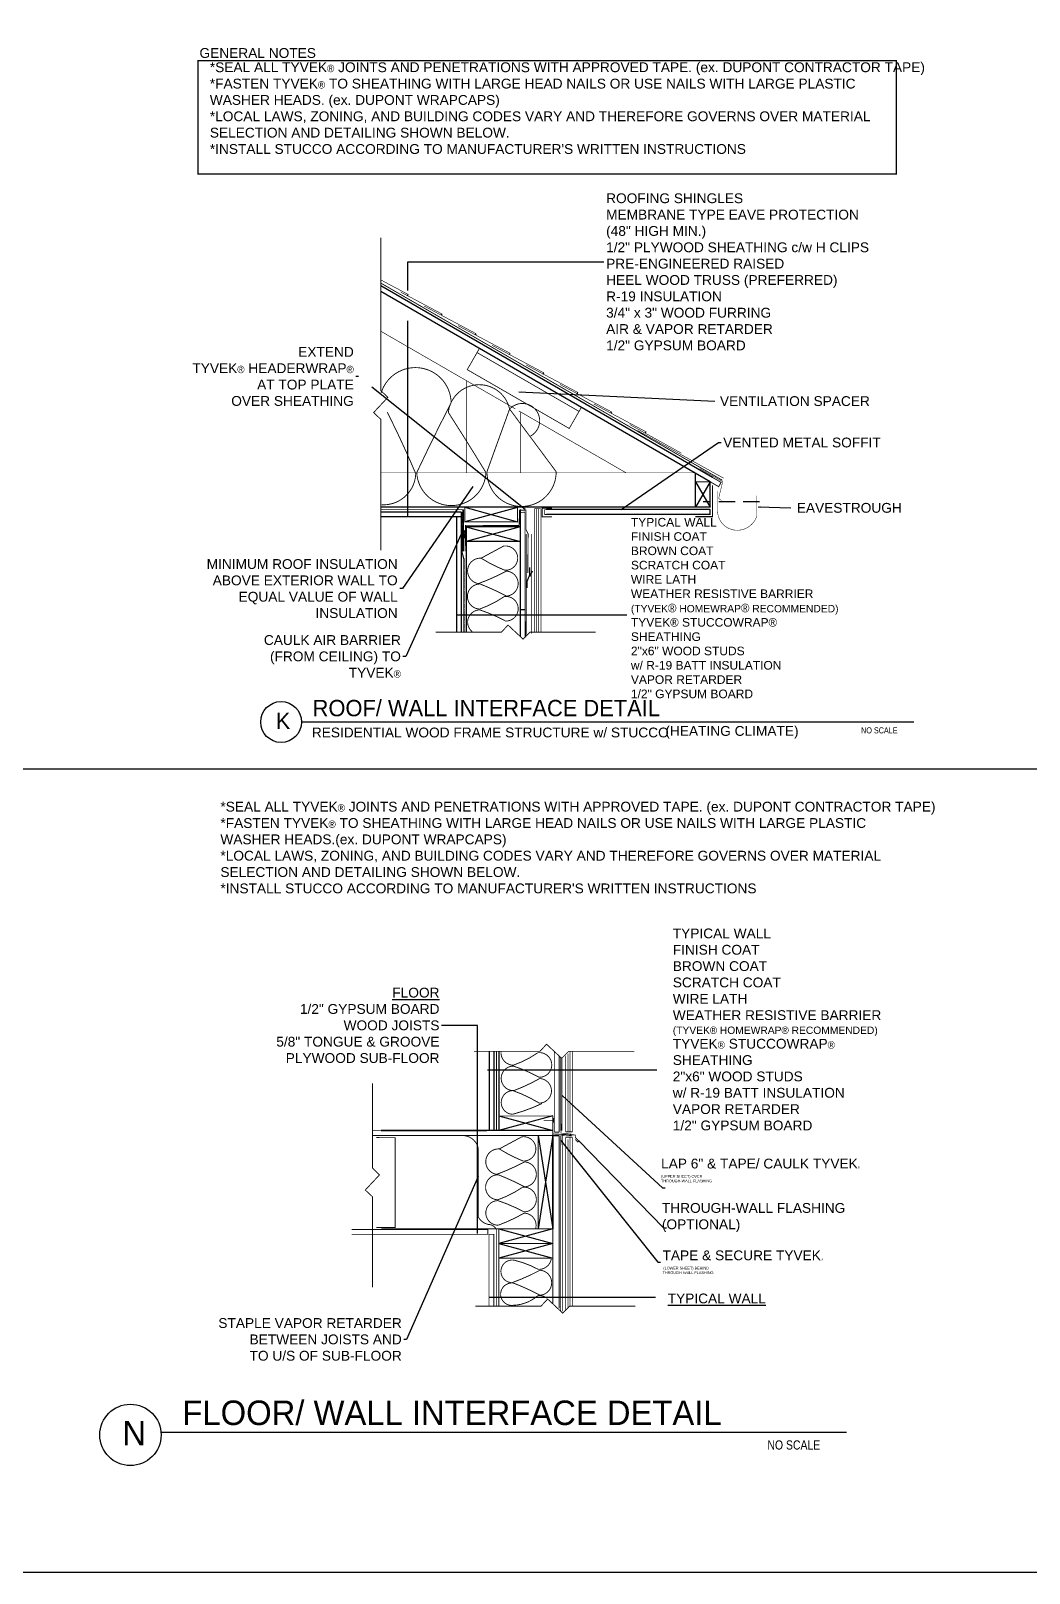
# Model space of a CAD drawing. Header units: inches. Extents: x -1842 to 12195, y -2228 to 2193.
# Drawn here: x 9730 to 10096, y 368 to 934 of the extents above; entities that cross this region are included whole.
import ezdxf

# ---------------------------------------------------------------- set-up
doc = ezdxf.new("R2010")
doc.units = ezdxf.units.IN
doc.header["$LTSCALE"] = 6
doc.header["$MEASUREMENT"] = 0
for name, pattern in [('ACAD_ISO03W100', [30, 12, -18]), ('CENTER', [0.4, 0.25, -0.05, 0.05, -0.05]), ('DASHED', [0.75, 0.5, -0.25]), ('DASHED2', [0.375, 0.25, -0.125])]:
    doc.linetypes.add(name, pattern=pattern)
for name, color, linetype in [('CLADDING', 7, 'Continuous'), ('FASTENING', 1, 'Continuous'), ('FLASHING', 124, 'Continuous'), ('HATCH', 22, 'Continuous'), ('INSULATION', 40, 'Continuous'), ('LOWERROOFS', 5, 'Continuous'), ('N', 3, 'Continuous'), ('ROOFING', 7, 'Continuous'), ('SEC', 7, 'Continuous'), ('STRUCTURE', 7, 'Continuous'), ('TEXT', 151, 'ACAD_ISO03W100'), ('TITLE', 7, 'Continuous'), ('TYVEK', 5, 'DASHED'), ('VAPOURBARRIER', 114, 'CENTER')]:
    doc.layers.add(name, color=color, linetype=linetype)
doc.layers.add('M-TEXT', color=7, linetype='Continuous', lineweight=30)
doc.styles.add('BOLD', font='')
doc.styles.add('DETAILS', font='sanss___.ttf', dxfattribs={"height": 1})
doc.styles.add('NOTES', font='TXT', dxfattribs={"width": 0.75, "height": 5})
doc.styles.get('BOLD').set_extended_font_data('Futura Lt BT')
doc.dimstyles.new('TYVEKDETAILS', dxfattribs={"dimtxt": 1.5, "dimasz": 1, "dimexe": 0.75, "dimexo": 0.75, "dimgap": 0.75, "dimtad": 0, "dimtih": 1, "dimtoh": 1, "dimdec": 4, "dimzin": 0, "dimdsep": 46, "dimlunit": 4, "dimtxsty": 'DETAILS', "dimcen": 0.0625, "dimadec": 0, "dimazin": 0, "dimtfac": 1, "dimtdec": 4, "dimtofl": 0, "dimtmove": 0, "dimatfit": 3, "dimfxl": 1, "dimfrac": 2, "dimtolj": 1, "dimtzin": 0, "dimarcsym": 0})

# ---------------------------------------------------------------- blocks, each defined once
blk = doc.blocks.new('A$C01500328')
at = {"layer": 'ROOFING', "const_width": 0.08}
blk.add_lwpolyline([(0.05, 6.05), (1.3, 8.22), (11.7, 2.22), (10.45, 0.05), (0.05, 6.05), (1.05, 7.79), (11.45, 1.79)], dxfattribs=at)
blk = doc.blocks.new('A$C327F142D')
at = {"layer": 'INSULATION', "const_width": 0.09}
for points in [[(10.73, 3.5, -0.952471), (3.67, 3.5, -0.008711), (7.18, 10.62, 0.853868), (0.04, 11.63, 0.880138)], [(15.28, 7.23, 1.180587), (13.14, 9.98), (17.89, 3.59, -1.004186), (10.83, 3.59, -0.00062), (13.14, 9.98, 0.847915), (6.89, 9.64, -0.006002), (10.73, 3.5)], [(0.67, 9.66, -0.015971), (3.57, 3.4, -0.420659), (0.08, 0.22)]]:
    blk.add_lwpolyline(points, format="xyb", dxfattribs=at)
at = {"layer": 'STRUCTURE', "linetype": 'DASHED', "const_width": 0.08}
for points in [[(8.76, 3.48), (8.76, 12.89)], [(14.26, 3.48), (14.26, 9.71)]]:
    blk.add_lwpolyline(points, dxfattribs=at)
at = {"layer": 'STRUCTURE', "color": 112}
blk.add_blockref('A$C01500328', (8.77, 7.95), dxfattribs=at)

msp = doc.modelspace()

# ---------------------------------------------------------------- hatches: boundary and pattern name
at = {"layer": 'FASTENING'}
h = msp.add_hatch(dxfattribs=at)
h.set_pattern_fill('HONEY', color=256, scale=3.6, style=0)
h.set_pattern_definition([(0, (9889.95082, -260.68783), (0.675, 0.38971143), [0.45, -0.9]), (120, (9889.95082, -260.68783), (-0.675, 0.38971143), [0.45, -0.9]), (60, (9889.95082, -260.68783), (1e-09, 0.77942286), [-0.9, 0.45])])
h.paths.add_polyline_path([(9888.8757484, 750.3982986, 0.554385407), (9888.2637484, 750.3626812), (9888.2637484, 748.4104097, 1.1581960402), (9888.8757484, 748.4104097)])

# ---------------------------------------------------------------- linework, layer by layer
msp.add_lwpolyline([(9411.2171747, 1494.6223555, 0.5, 0.5, 0), (10906.2764094, 1494.6223555, 0, 0, 0), (10906.2764094, 368.173134, 0.5, 0.5, 0), (9411.2171747, 368.173134, 0.5, 0.5, 0)], format="xyseb")
for points, const_width in [([(9878.0966838, 713.3126279), (9902.2279165, 713.3126279), (9904.6860999, 715.9399856), (9910.2150484, 710.7670435), (9912.7606329, 713.3126279), (9936.8918656, 713.3126279)], 0.216), ([(9892.2440548, 559.4519313), (9916.3752875, 559.4519313), (9918.8334709, 562.079289), (9924.3624194, 556.9063469), (9926.9080038, 559.4519313), (9951.0392365, 559.4519313)], 0.324), ([(9854.9161501, 472.8822832), (9854.9161501, 506.0990794), (9852.2887924, 508.5572628), (9857.4617345, 514.0862114), (9854.9161501, 516.6317958), (9854.9161501, 547.7740251)], 0.324), ([(9892.6418551, 465.9216966), (9916.7730879, 465.9216966), (9919.2312712, 468.5490543), (9924.7602198, 463.3761122), (9927.3058042, 465.9216966), (9951.4370369, 465.9216966)], 0.324)]:
    msp.add_lwpolyline(points, dxfattribs=dict(const_width=const_width))
at = {"layer": 'CLADDING', "linetype": 'DASHED2', "ltscale": 4}
msp.add_line((9997.0480208, 761.1909659), (9976.3230277, 761.1909659), dxfattribs=at)
at = {"layer": 'CLADDING'}
for points, const_width in [([(9916.6831367, 758.6722293), (9914.2993174, 758.6722293)], 0.324), ([(9915.1723274, 758.5938752), (9915.1723274, 713.2342737)], 0.216), ([(9916.7615403, 758.5938752), (9916.7615403, 713.2342737)], 0.216), ([(9926.6577434, 558.6370665), (9926.6577434, 529.9012835)], 0.216), ([(9928.2469563, 559.4519313), (9928.2469563, 529.9012835)], 0.216), ([(9926.6577434, 527.1115024), (9926.6577434, 465.2736358)], 0.216), ([(9928.2469563, 527.9263672), (9928.2469563, 465.9216966)], 0.216)]:
    msp.add_lwpolyline(points, dxfattribs=dict(at, const_width=const_width))
at = {"layer": 'CLADDING', "linetype": 'DASHED2', "const_width": 0.216}
for points in [[(9914.3777209, 758.5938752), (9914.3777209, 713.2342737)], [(9925.863137, 557.84246), (9925.863137, 529.9012835)], [(9925.863137, 527.9263672), (9925.863137, 464.4790294)]]:
    msp.add_lwpolyline(points, dxfattribs=at)
at = {"layer": 'CLADDING', "color": 65, "const_width": 0.216}
for points in [[(9915.9669338, 758.5938752), (9915.9669338, 713.2342737)], [(9927.4523499, 559.4316729), (9927.4523499, 529.9012835)], [(9927.4523499, 527.9061088), (9927.4523499, 465.9216966)]]:
    msp.add_lwpolyline(points, dxfattribs=at)
at = {"layer": 'FASTENING', "color": 112}
msp.add_line((9913.5250212, 735.7646305), (9912.6250212, 733.6125054), dxfattribs=at)
at = {"layer": 'FASTENING'}
for points, const_width in [([(9888.6018717, 750.5501319), (9888.5697484, 748.0560017)], 0.45), ([(9917.8010152, 534.1433432), (9921.4010152, 534.1433432)], 0.216), ([(9921.4010152, 535.0433432), (9921.4010152, 533.2433432)], 0.216)]:
    msp.add_lwpolyline(points, dxfattribs=dict(at, const_width=const_width))
at = {"layer": 'FASTENING', "color": 112}
for points, const_width in [([(9912.6183586, 737.1481458), (9912.6183586, 734.3050517), (9911.7183586, 732.1529265), (9911.7183586, 729.5960207)], 0.45), ([(9924.156772, 532.925341), (9924.156772, 529.325341), (9927.8810025, 529.1501845)], 0.216), ([(9924.3111473, 525.0400813), (9924.3111473, 528.6400813), (9928.0218554, 528.4738588)], 0.216)]:
    msp.add_lwpolyline(points, dxfattribs=dict(at, const_width=const_width))
at = {"layer": 'FASTENING'}
for centre, radius, start, end in [((9888.5808736, 750.1893296), 0.3614128, 324.675934172, 208.66254826), ((9888.5697484, 748.3653077), 0.309306, 171.615419434, 8.384580566)]:
    msp.add_arc(centre, radius, start, end, dxfattribs=at)
at = {"layer": 'FLASHING', "const_width": 0.324}
msp.add_lwpolyline([(9921.1091179, 535.7521192), (9921.1091179, 529.1351986), (9929.3989965, 528.7501247), (9929.3989965, 527.8501247), (9930.6717887, 526.5773325), (9930.6717887, 526.5773325), (9930.3118129, 526.2173567), (9929.3989965, 527.130173)], dxfattribs=at)
at = {"layer": 'HATCH'}
for p, q in [((9978.8757484, 768.5599672), (9973.4757484, 759.2267715)), ((9973.4757484, 768.5599672), (9978.8757484, 759.2267715)), ((9888.8377105, 759.2267715), (9908.1877105, 753.8267715)), ((9908.1877105, 759.0767715), (9888.8377105, 753.8267715)), ((9909.1257484, 752.0267715), (9889.3257484, 746.6267715)), ((9889.3257484, 752.0267715), (9909.1257484, 746.6267715))]:
    msp.add_line(p, q, dxfattribs=at)
at = {"layer": 'INSULATION', "const_width": 0.324}
for points in [[(9894.7912345, 740.4984516), (9903.0192567, 744.926502, -1.1209159109), (9903.4939576, 736.0703922, -0.0420551156), (9894.7912345, 740.4984516, 0.9552154189), (9893.8418458, 731.1679091, 0.0337711395), (9904.1268834, 735.7541067, -0.9324970452), (9904.1268834, 726.5817115, 0.0284301182), (9894.4747716, 731.0097619, 1.0060351359), (9894.3165336, 721.8373666, 0.065917735), (9903.3357196, 726.4235642, -1.0718631085), (9903.8104205, 717.4093071, 0.0440941637), (9894.3165336, 721.5210721, 0.7056374188), (9891.5538715, 713.4885598, 0.7056374188)], [(9902.1162876, 559.3419226, 0.4347865445), (9906.6367028, 554.3842978, 0.065917735), (9915.6558889, 558.9704955, -1.0718631085), (9916.1305898, 549.9562384, 0.0440941637), (9906.6367028, 554.0680034, 1.0070412302), (9906.7949408, 545.0537553, 0.0403898678), (9916.2888147, 549.4818057, -0.9805270487), (9916.1305898, 540.4675577, 0.0543959528), (9906.4784779, 545.0537553, 0.9672028143), (9906.3202399, 536.3557927, 0.046019448), (9917.138623, 540.3018675)], [(9901.4615609, 523.6463291), (9909.6895831, 528.0743795, -1.1209159109), (9910.164284, 519.2182697, -0.0420551156), (9901.4615609, 523.6463291, 0.9552154189), (9900.5121722, 514.3157866, 0.0337711395), (9910.7972098, 518.9019842, -0.9324970452), (9910.7972098, 509.729589, 0.0284301182), (9901.145098, 514.1576394, 1.0060351359), (9900.98686, 504.9852441, 0.065917735), (9910.006046, 509.5714417, -1.0718631085), (9910.4807469, 500.5571846, 0.0440941637), (9900.98686, 504.6689496, 1.0070412302), (9901.145098, 495.6547016, 0.0403898678), (9910.6389718, 500.082752, -0.4759923175), (9914.8469601, 494.4903577, -0.4759923175)], [(9920.5765331, 483.2748869, -0.3759096106), (9915.7943484, 479.4352304, 0.0647584457), (9907.0656995, 482.7838826, 1.0927482269), (9906.1422365, 474.5327473, 0.0337711395), (9916.4272742, 479.1189449, -0.9324970452), (9916.4272742, 469.9465497, 0.0284301182), (9906.7751623, 474.3746001, 1.1579654355), (9906.5743912, 466.2490328, 0.1730306344), (9915.6361104, 469.7884024, -0.2058010144), (9919.0660487, 468.7873152, -0.2058010144)]]:
    msp.add_lwpolyline(points, format="xyb", dxfattribs=at)
at = {"layer": 'LOWERROOFS', "const_width": 0.18}
msp.add_lwpolyline([(9975.0395506, 773.3903779), (9983.4785741, 768.5631165), (9982.0125273, 762.5090238), (9982.9876559, 761.6642305)], dxfattribs=at)
at = {"layer": 'LOWERROOFS'}
msp.add_lwpolyline([(9981.5919773, 765.143566, 0.18, 0.18, 0), (9981.5919773, 757.943566, 0.18, 0.18, 0.4142135624), (9988.7919773, 750.743566, 0.18, 0.18, 0.3191460564), (9995.9919773, 755.8604448, 0.18, 0.18, 0), (9995.9919773, 763.44188, 0, 0, 0)], format="xyseb", dxfattribs=at)
at = {"layer": 'M-TEXT'}
msp.add_line((9411.6171747, 663.2101877), (10495.9028379, 663.2101877), dxfattribs=at)
at = {"layer": 'ROOFING', "linetype": 'CENTER', "const_width": 0.324}
msp.add_lwpolyline([(9983.3434399, 769.0982358), (9857.9576501, 841.4897553)], dxfattribs=at)
at = {"layer": 'SEC', "color": 7}
for centre, radius in [((9821.3796439, 680.3580538), 7.5), ((9766.071894, 418.662794), 11.25)]:
    msp.add_circle(centre, radius, dxfattribs=at)
at = {"layer": 'STRUCTURE'}
for p, q in [((9979.7757484, 770.1188129), (9857.9576501, 840.4505248)), ((9978.8757484, 768.5599672), (9857.9576501, 838.3720638)), ((9867.7880716, 836.8526103), (9868.0392714, 837.2877011)), ((9880.2474422, 829.6591894), (9880.498642, 830.0942802)), ((9892.7068127, 822.4657684), (9892.9580125, 822.9008592)), ((9905.1661832, 815.2723475), (9905.417383, 815.7074383)), ((9917.6255538, 808.0789266), (9917.8767536, 808.5140174)), ((9930.0849243, 800.8855056), (9930.3361241, 801.3205964)), ((9942.5442948, 793.6920847), (9942.7954946, 794.1271755)), ((9955.2548652, 786.9337546), (9954.9790117, 786.4361017)), ((9973.4757484, 759.2267715), (9973.4757484, 771.6776586)), ((9978.8757484, 759.2267715), (9978.8757484, 768.5599672)), ((9908.6757484, 759.2267715), (9857.9576501, 759.2267715)), ((9978.8757484, 759.2267715), (9908.9007484, 759.2267715)), ((9887.5257484, 757.4267715), (9857.9576501, 757.4267715)), ((9887.5257484, 755.6267715), (9857.9576501, 755.6267715)), ((9885.7257484, 755.6267715), (9885.7257484, 713.3126279)), ((9887.5257484, 757.4267715), (9887.5257484, 713.3126279)), ((9909.1257484, 758.3267715), (9909.1257484, 711.786204)), ((9978.8757484, 758.3267715), (9918.8661847, 758.3267715)), ((9978.8757484, 756.5267715), (9918.8661847, 756.5267715)), ((9979.7757484, 755.6267715), (9973.4757484, 755.6267715)), ((9978.8757484, 756.5267715), (9978.8757484, 758.3267715)), ((9909.1257484, 752.0267715), (9889.3257484, 752.0267715)), ((9889.3257484, 752.0267715), (9889.3257484, 713.3126279)), ((9909.1257484, 746.6267715), (9889.3257484, 746.6267715)), ((9909.1257484, 721.6759263), (9910.9257484, 721.6759263)), ((9910.9257484, 717.277146), (9910.9257484, 711.4777434)), ((9897.7131194, 559.4519313), (9897.7131194, 530.3521192)), ((9899.5131194, 559.4519313), (9899.5131194, 530.3521192)), ((9901.3131194, 559.4519313), (9901.3131194, 530.3521192)), ((9921.1131194, 535.7521192), (9901.3131194, 530.3521192)), ((9901.3131194, 535.7521192), (9921.1131194, 530.3521192)), ((9858.150543, 530.3521192), (9896.9215749, 530.3521192)), ((9921.1131194, 530.3521192), (9858.150543, 530.3521192)), ((9901.3131194, 530.3521192), (9899.5131194, 530.3521192)), ((9921.1131194, 530.3521192), (9903.1131194, 530.3521192)), ((9921.1131194, 528.5521192), (9915.7131194, 494.3521192)), ((9915.7131194, 528.5521192), (9921.1131194, 494.3521192)), ((9921.1131194, 528.5521192), (9923.4777238, 528.5521192)), ((9921.1131194, 494.3521192), (9921.1131194, 528.5521192)), ((9921.1131194, 527.8066247), (9921.1131194, 494.8118529)), ((9921.1131194, 494.3521192), (9901.2932271, 488.9521192)), ((9901.2932271, 494.3521192), (9921.1131194, 488.9521192)), ((9921.1131194, 488.9521192), (9901.2932271, 483.5521192)), ((9901.2932271, 488.9521192), (9921.1131194, 483.5521192))]:
    msp.add_line(p, q, dxfattribs=at)
for points, const_width in [([(9857.9576501, 858.1435864), (9857.9576501, 802.0213119), (9860.5850078, 799.5631285), (9855.3302924, 793.9467789), (9857.9576501, 791.4885955), (9857.9576501, 743.3918549)], 0.324), ([(9857.9576501, 838.3720638), (9981.9934399, 766.7599672), (9982.8934399, 768.3188129), (9857.9576501, 840.4505248)], 0.324), ([(9868.0392714, 837.2877011), (9857.9576501, 842.6481942)], 0.216), ([(9880.498642, 830.0942802), (9865.2604099, 838.1965919)], 0.216), ([(9892.9580125, 822.9008592), (9873.8863445, 833.041445)], 0.216), ([(9905.417383, 815.7074383), (9886.345715, 825.848024)], 0.216), ([(9917.8767536, 808.5140174), (9898.8050856, 818.6546031)], 0.216), ([(9930.3361241, 801.3205964), (9911.2644561, 811.4611822)], 0.216), ([(9942.7954946, 794.1271755), (9923.7238266, 804.2677613)], 0.216), ([(9955.2548652, 786.9337546), (9936.1831972, 797.0743403)], 0.216), ([(9968.299389, 779.052496), (9949.4076033, 789.5243838)], 0.216), ([(9983.7934399, 769.8776586), (9952.3071304, 787.330805)], 0.216), ([(9908.1877105, 759.2267715), (9973.4757484, 759.2267715), (9973.4757484, 771.6776586)], 0.324), ([(9973.4757484, 771.8267715), (9908.9007484, 771.8267715)], 0.225), ([(9978.8757484, 768.5599672), (9973.4757484, 768.5599672), (9973.4757484, 759.2267715), (9978.8757484, 759.2267715), (9978.8757484, 768.5599672)], 0.324), ([(9979.7757484, 767.2209568), (9979.7757484, 755.6267715), (9973.4757484, 755.6267715)], 0.324), ([(9888.8377105, 759.2267715), (9857.9576501, 759.2267715)], 0.324), ([(9888.8377105, 759.2267715), (9888.8377105, 753.8267715), (9908.1877105, 753.8267715), (9908.1877105, 759.2267715), (9888.8377105, 759.2267715)], 0.324), ([(9920.8061168, 758.8264441), (9917.2061168, 758.8264441), (9917.2061168, 755.6764441), (9920.8061168, 755.6764441)], 0.324), ([(9857.9576501, 755.6267715), (9887.5257484, 755.6267715), (9887.5257484, 757.4267715), (9857.9576501, 757.4267715)], 0.324), ([(9885.7257484, 713.3126279), (9885.7257484, 755.6267715), (9887.5257484, 755.6267715), (9887.5257484, 713.3126279)], 0.324), ([(9909.1257484, 711.786204), (9909.1769132, 757.2891915), (9910.9053535, 757.3714468), (9910.9257484, 711.4777434)], 0.324), ([(9918.1386348, 756.5267715), (9918.1386348, 758.3267715), (9978.8757484, 758.3267715), (9978.8757484, 756.5267715), (9918.1386348, 756.5267715)], 0.324), ([(9889.3257484, 752.0267715), (9889.3257484, 746.6267715), (9909.1257484, 746.6267715), (9909.1257484, 752.0267715), (9889.3257484, 752.0267715)], 0.324), ([(9889.3257484, 746.6267715), (9889.3257484, 713.3126279)], 0.324), ([(9878.0966838, 713.3126279), (9902.2279165, 713.3126279), (9904.6860999, 715.9399856), (9910.2150484, 710.7670435), (9912.7606329, 713.3126279), (9936.8918656, 713.3126279)], 0.324), ([(9897.7131194, 559.4519313), (9897.7131194, 530.3521192), (9899.5131194, 530.3521192), (9899.5131194, 559.4519313)], 0.324), ([(9901.3131194, 559.4519313), (9901.3131194, 530.3521192)], 0.288), ([(9921.6777238, 559.4181762), (9921.6777238, 529.8263703)], 0.324), ([(9923.4777238, 557.7340773), (9923.4777238, 529.8263703)], 0.324), ([(9921.1131194, 535.7521192), (9901.3131194, 535.7521192)], 0.324), ([(9854.9161501, 530.3521192), (9921.1131194, 530.3521192), (9921.1131194, 528.3008371)], 0.324), ([(9854.9161501, 528.5521192), (9921.1131194, 528.5521192)], 0.324), ([(9856.3131194, 527.8066247), (9863.2465675, 527.7810353), (9863.2465675, 494.8118529), (9856.3131194, 494.8118529)], 0.324), ([(9858.150543, 530.3521192), (9921.1131194, 530.3521192), (9921.1131194, 528.3008371)], 0.324), ([(9863.2465675, 527.7810353), (9863.2465675, 494.7294868)], 0.45), ([(9915.7131194, 528.5521192), (9915.7131194, 494.3521192)], 0.324), ([(9921.1131194, 528.5521192), (9921.1131194, 493.9238805)], 0.324), ([(9921.1131194, 528.5521192), (9921.1131194, 493.9238805)], 0.324), ([(9921.6777238, 529.8263703), (9923.4777238, 529.8263703)], 0.324), ([(9923.4777238, 528.5521192), (9923.4777238, 465.1042787)], 0.324), ([(9928.2469563, 529.9012835), (9925.863137, 529.9012835)], 0.324), ([(9928.2469563, 527.9263672), (9925.863137, 527.9263672)], 0.324), ([(9847.3013394, 494.0852555), (9897.2983087, 494.0852555), (9897.2983087, 492.2852555), (9847.3013394, 492.2852555)], 0.324), ([(9921.1131194, 494.3521192), (9858.150543, 494.3521192)], 0.324), ([(9901.2932271, 465.9216966), (9901.2932271, 494.3521192)], 0.288), ([(9921.1131194, 494.3521192), (9921.1131194, 466.7883775)], 0.36), ([(9897.6932271, 465.9216966), (9897.6932271, 492.2852555), (9899.4932271, 492.2852555), (9899.4932271, 465.9216966)], 0.288), ([(9921.1131194, 488.9521192), (9901.2932271, 488.9521192)], 0.324), ([(9921.1131194, 483.5521192), (9901.2932271, 483.5521192)], 0.324)]:
    msp.add_lwpolyline(points, dxfattribs=dict(at, const_width=const_width))
at = {"layer": 'STRUCTURE', "linetype": 'DASHED2', "const_width": 0.225}
for points in [[(9907.3257484, 795.3201522), (9857.9576501, 823.822837)], [(9948.0174773, 771.8267715), (9908.6757484, 794.5407293)], [(9908.9007484, 771.8267715), (9857.9576501, 771.8267715)]]:
    msp.add_lwpolyline(points, dxfattribs=at)
at = {"layer": 'TITLE'}
for p, q in [((9828.9141614, 680.4060711), (10053.6519047, 680.4060711)), ((9777.4205289, 419.6476847), (10028.9109176, 419.6476847))]:
    msp.add_line(p, q, dxfattribs=at)
at = {"layer": 'TITLE', "const_width": 0.45}
msp.add_lwpolyline([(9790.8609423, 923.1269376), (10047.2073915, 923.1269376), (10047.2073915, 881.488333), (9790.8609423, 881.488333)], close=True, dxfattribs=at)
at = {"layer": 'TYVEK', "const_width": 0.324}
for points in [[(9888.8757484, 743.0267715), (9889.0424923, 752.5501099), (9908.713279, 752.4981027), (9908.9335014, 758.1044761), (9911.2804546, 758.1044761), (9911.2804546, 750.9754208), (9912.0452876, 749.4077247), (9911.9445472, 735.0077247)], [(9911.376028, 749.4077247), (9911.376028, 712.3777434)]]:
    msp.add_lwpolyline(points, dxfattribs=at)
at = {"layer": 'TYVEK', "color": 4, "const_width": 0.324}
for points in [[(9913.2334437, 749.4077247), (9913.2334437, 712.7780368)], [(9924.447348, 557.2432326), (9924.447348, 541.1618325), (9924.447348, 530.3521192)], [(9924.7285491, 528.6621192), (9924.7285491, 487.816999), (9924.7285491, 464.0851841)]]:
    msp.add_lwpolyline(points, dxfattribs=at)
at = {"layer": 'TYVEK', "color": 5, "const_width": 0.324}
for points in [[(9924.0023489, 557.2432326), (9924.0023489, 541.1618325), (9924.0023489, 530.3521192)], [(9924.0023489, 528.6621192), (9924.0023489, 487.816999), (9924.0023489, 464.0851841)]]:
    msp.add_lwpolyline(points, dxfattribs=at)
at = {"layer": 'VAPOURBARRIER', "linetype": 'CENTER'}
for p, q in [((9887.7507484, 757.4267715), (9887.7507484, 743.0267715)), ((9888.4257484, 740.439222), (9887.7507484, 743.0267715)), ((9888.4257484, 740.439222), (9888.4257484, 713.3126279))]:
    msp.add_line(p, q, dxfattribs=at)
at = {"layer": 'VAPOURBARRIER'}
msp.add_line((9888.2637484, 743.0267715), (9888.2637484, 758.3267715), dxfattribs=at)
for points, const_width in [([(9888.2637484, 758.3267715), (9857.9576501, 758.3267715)], 0.324), ([(9888.2637484, 743.0267715), (9888.2637484, 758.3267715)], 0.45), ([(9888.4257484, 713.3126279), (9888.4257484, 740.439222), (9887.7507484, 743.0267715), (9887.7507484, 752.0783225)], 0.324)]:
    msp.add_lwpolyline(points, dxfattribs=dict(at, const_width=const_width))
at = {"layer": 'VAPOURBARRIER', "linetype": 'CENTER', "const_width": 0.324}
msp.add_lwpolyline([(9900.4131194, 559.4519313), (9900.4131194, 530.3521192)], dxfattribs=at)
at = {"layer": 'VAPOURBARRIER', "linetype": 'CENTER'}
msp.add_lwpolyline([(9888.0146347, 528.5521192, 0.324, 0.324, -0.3666024806), (9893.7708213, 523.6763663, 0.324, 0.324, 0), (9893.7708213, 498.6614197, 0.324, 0.324, 0.2208211702), (9897.5448344, 495.9083546, 0.324, 0.324, -0.2872718223), (9900.3932271, 494.0852555, 0.324, 0.324, 0), (9900.3932271, 465.9216966, 0, 0, 0)], format="xyseb", dxfattribs=at)

# ---------------------------------------------------------------- block references
at = {"layer": 'TEXT', "xscale": 3.6, "yscale": 3.6, "zscale": 3.6}
msp.add_blockref('A$C327F142D', (9857.9576501, 759.308307), dxfattribs=at)

# ---------------------------------------------------------------- texts
at = {"layer": 'N', "color": 7, "style": 'NOTES', "width": 0.85}
for height, p in [(2.25, (10034.3109213, 676.1704872)), (3.375, (9999.8994425, 413.2943089))]:
    msp.add_text('NO SCALE', height=height, dxfattribs=at).set_placement(p)
at = {"layer": 'STRUCTURE', "char_height": 3.6, "attachment_point": 4, "style": 'DETAILS'}
for s, insert in [('EAVESTROUGH', (10010.6777777, 758.9523393)), ('TAPE & SECURE TYVEK\\fSymbol|b0|i0|c2|p18;\\H0.75;â\\P \\fSansSerif|b0|i0|c2|p2;\\H1;(LOWER SHEET) BEHIND \\PTHROUGH-WALL FLASHING', (9961.4015702, 482.0437744))]:
    msp.add_mtext(s, dxfattribs=dict(at, insert=insert))
at = {"layer": 'TEXT', "char_height": 3.6, "width": 249.3, "attachment_point": 1, "style": 'DETAILS'}
for s, insert in [("*SEAL ALL TYVEK{\\fSymbol|b0|i0|c2|p18;\\H0.75x;â} JOINTS AND PENETRATIONS WITH APPROVED TAPE. (ex. DUPONT CONTRACTOR TAPE)\\P*{\\fSansSerif|b0|i0|c2|p0;FASTEN TYVEK\\fSymbol|b0|i0|c2|p16;\\H0.75x;â\\fSansSerif|b0|i0|c2|p0;\\H1.333x; TO SHEATHING WITH LARGE HEAD NAILS OR USE NAILS WITH LARGE PLASTIC WASHER HEADS.} (ex. DUPONT WRAPCAPS)\\P*LOCAL LAWS, ZONING, AND BUILDING CODES VARY AND THEREFORE GOVERNS OVER MATERIAL SELECTION AND DETAILING SHOWN BELOW.\\P*INSTALL STUCCO ACCORDING TO MANUFACTURER'S WRITTEN INSTRUCTIONS", (9795.2129453, 922.5059397)), ("*SEAL ALL TYVEK{\\fSymbol|b0|i0|c2|p18;\\H0.75x;â} JOINTS AND PENETRATIONS WITH APPROVED TAPE. (ex. DUPONT CONTRACTOR TAPE)\\P*{\\fSansSerif|b0|i0|c2|p0;FASTEN TYVEK\\fSymbol|b0|i0|c2|p16;\\H0.75x;â\\fSansSerif|b0|i0|c2|p0;\\H1.333x; TO SHEATHING WITH LARGE HEAD NAILS OR USE NAILS WITH LARGE PLASTIC WASHER HEADS.}(ex. DUPONT WRAPCAPS)\\P*LOCAL LAWS, ZONING, AND BUILDING CODES VARY AND THEREFORE GOVERNS OVER MATERIAL SELECTION AND DETAILING SHOWN BELOW.\\P*INSTALL STUCCO ACCORDING TO MANUFACTURER'S WRITTEN INSTRUCTIONS", (9799.0961465, 651.0865173))]:
    msp.add_mtext(s, dxfattribs=dict(at, insert=insert))
at = {"layer": 'TEXT', "style": 'DETAILS'}
for s, insert, char_height, attachment_point in [('ROOFING SHINGLES \\PMEMBRANE TYPE EAVE PROTECTION \\P(48" HIGH MIN.)\\P1/2" PLYWOOD SHEATHING c/w H CLIPS\\PPRE-ENGINEERED RAISED \\PHEEL WOOD TRUSS (PREFERRED) \\PR-19 INSULATION\\P3/4" x 3" WOOD FURRING\\PAIR & VAPOR RETARDER\\P1/2" GYPSUM BOARD', (9940.6969387, 845.5884566), 3.6, 4), ('EXTEND\\P TYVEK{\\fSymbol|b0|i0|c2|p18;\\H0.75x;â} HEADERWRAP{\\fSymbol|b0|i0|c2|p18;\\H0.75x;â} \\PAT TOP PLATE \\POVER SHEATHING', (9848.061464, 807.1939994), 3.6, 6), ('VENTILATION SPACER', (9982.4651946, 798.1368877), 3.6, 4), ('\\A1;VENTED METAL SOFFIT', (9983.666145, 782.9341401), 3.6, 4), ('TYPICAL WALL\\PFINISH COAT\\PBROWN COAT\\PSCRATCH COAT\\PWIRE LATH\\PWEATHER RESISTIVE BARRIER\\P{\\fArial|b0|i0|c0|p34;\\H0.8571x;(TYVEK\\fSymbol|b0|i0|c2|p18;\\H1.167x;â\\fArial|b0|i0|c0|p34;\\H0.8571x; HOMEWRAP\\fSymbol|b0|i0|c2|p18;\\H1.167x;â\\fArial|b0|i0|c0|p34;\\H0.8571x; RECOMMENDED)\\P}TYVEK{\\fSymbol|b0|i0|c2|p18;â} STUCCOWRAP{\\fSymbol|b0|i0|c2|p18;â\\P}SHEATHING\\P2"x6" WOOD STUDS \\Pw/ R-19 BATT INSULATION\\PVAPOR RETARDER\\P1/2" GYPSUM BOARD', (9949.7914664, 722.1703531), 3.15, 4), ('MINIMUM ROOF INSULATION\\P ABOVE EXTERIOR WALL TO \\PEQUAL VALUE OF WALL \\PINSULATION', (9864.1789003, 729.328906), 3.6, 6), ('CAULK AIR BARRIER\\P (FROM CEILING) TO \\PTYVEK{\\fSymbol|b0|i0|c2|p18;\\H0.75x;â}', (9865.3567056, 704.4423398), 3.6, 6), ('TYPICAL WALL\\PFINISH COAT\\PBROWN COAT\\PSCRATCH COAT\\PWIRE LATH\\PWEATHER RESISTIVE BARRIER\\P{\\fArial|b0|i0|c0|p34;\\H0.75x;(TYVEK\\fSymbol|b0|i0|c2|p18;â \\fArial|b0|i0|c0|p34;HOMEWRAP\\fSymbol|b0|i0|c2|p18;â\\fArial|b0|i0|c0|p34; RECOMMENDED)\\P}TYVEK{\\fSymbol|b0|i0|c2|p18;\\H0.75x;â} STUCCOWRAP{\\fSymbol|b0|i0|c2|p18;\\H0.75x;â\\P}SHEATHING\\P2"x6" WOOD STUDS \\Pw/ R-19 BATT INSULATION\\PVAPOR RETARDER\\P1/2" GYPSUM BOARD', (9965.165563, 567.4836231), 3.5991, 4), ('\\L FLOOR\\P\\l1/2" GYPSUM BOARD\\PWOOD JOISTS\\P5/8" TONGUE & GROOVE \\PPLYWOOD SUB-FLOOR', (9879.5213175, 568.9903196), 3.6, 6), ('\\fSansSerif|b0|i0|c2|p0;LAP 6" & TAPE/ CAULK TYVEK\\fSymbol|b0|i0|c2|p16;\\H0.75;â\\fSansSerif|b0|i0|c2|p0;\\H1; \\P(UPPER SHEET) OVER \\PTHROUGH-WALL FLASHING', (9960.8652384, 515.7288707), 3.6, 4), ('THROUGH-WALL FLASHING\\P(OPTIONAL)', (9961.1727477, 498.4434929), 3.6, 4), ('\\LTYPICAL WALL', (9963.2970469, 468.7394796), 3.6, 4), ('STAPLE VAPOR RETARDER\\PBETWEEN JOISTS AND  \\PTO U/S OF SUB-FLOOR', (9865.6754026, 453.7072209), 3.6, 6)]:
    msp.add_mtext(s, dxfattribs=dict(at, insert=insert, char_height=char_height, attachment_point=attachment_point))
at = {"layer": 'TITLE'}
for s, insert, char_height, width, attachment_point, style in [('GENERAL NOTES', (9791.4186606, 927.7386308), 3.6, 69.3, 1, 'DETAILS'), ('ROOF/ WALL INTERFACE DETAIL', (9832.9537999, 685.4314219), 6, 195.976326961, 4, 'BOLD'), ('RESIDENTIAL WOOD FRAME STRUCTURE w/ STUCCO', (9832.6563779, 676.4897447), 3.6, 195.975, 4, 'DETAILS'), ('(HEATING CLIMATE)', (9962.4458142, 676.5431964), 3.6, 53.097864013, 4, 'DETAILS'), ('FLOOR/ WALL INTERFACE DETAIL', (9785.1398604, 426.7298968), 9, 293.9625, 4, 'BOLD')]:
    msp.add_mtext(s, dxfattribs=dict(at, insert=insert, char_height=char_height, width=width, attachment_point=attachment_point, style=style))
at = {"layer": 'TITLE', "attachment_point": 1, "style": 'BOLD'}
for s, insert, char_height in [('K', (9819.41238, 683.7784866), 6), ('N', (9763.1209981, 423.7934432), 9)]:
    msp.add_mtext(s, dxfattribs=dict(at, insert=insert, char_height=char_height))

# ---------------------------------------------------------------- leaders
at = {"layer": 'STRUCTURE'}
msp.add_leader([(9996.4473059, 759.3900455), (10008.5248447, 758.9523393)], dimstyle='TYVEKDETAILS', dxfattribs=at)
at = {"layer": 'STRUCTURE', "annotation_type": 0, "has_hookline": 1, "hookline_direction": 0, "text_width": 57.7986141}
msp.add_leader([(9923.901675, 526.8400813), (9959.6515702, 482.0437744), (9960.6515702, 482.0437744)], dimstyle='TYVEKDETAILS', dxfattribs=at)
at = {"layer": 'TEXT', "annotation_type": 0, "has_hookline": 1}
for points, hookline_direction, text_width in [([(9867.8615255, 755.6267752), (9867.8615255, 849.2732959), (9939.9469387, 849.2732959)], 0, 94.0444444), ([(9910.9257484, 758.3267752), (9849.811464, 807.1939994), (9848.811464, 807.1939994)], 1, 60.4355506), ([(9908.6757484, 801.5820432), (9981.7151946, 798.1368877)], 0, 53.6987654), ([(9946.2189859, 758.3267715), (9981.916145, 782.9341401), (9982.916145, 782.9341401)], 0, 56.562963), ([(9891.7048608, 766.8166592), (9865.9289003, 729.328906), (9864.9289003, 729.328906)], 1, 68.1185185), ([(9887.5330145, 749.3000192), (9867.1067056, 704.4423398), (9866.1067056, 704.4423398)], 1, 48.9432099), ([(9893.475565, 492.5521192), (9893.475565, 568.9903196), (9880.2713175, 568.9903196)], 1, 58.3901235), ([(9924.503926, 543.3152664), (9961.3839197, 509.3410256), (9962.3839197, 509.3410256)], 0, 71.3442931), ([(9930.6717887, 526.5773325), (9961.8018175, 494.7236604), (9962.8018175, 494.7236604)], 0, 65.6839506), ([(9893.7708213, 513.4965462), (9867.4254026, 453.7072209), (9866.4254026, 453.7072209)], 1, 65.6839506)]:
    msp.add_leader(points, dimstyle='TYVEKDETAILS', dxfattribs=dict(at, hookline_direction=hookline_direction, text_width=text_width))
at = {"layer": 'TEXT'}
for points in [[(9867.8615255, 838.797346), (9867.8615255, 849.2732959), (9937.9969387, 849.2732959)], [(9885.7257484, 719.6637946), (9948.2771124, 719.6637946)], [(9916.0126444, 719.6637946), (9945.5771124, 719.6637946)], [(9893.475565, 530.7712194), (9893.475565, 568.9903196), (9882.2213175, 568.9903196)], [(9897.1560034, 552.7012735), (9959.2494096, 552.7012735)], [(9927.6898403, 552.7012735), (9959.2494096, 552.7012735)], [(9897.6932271, 469.2172325), (9958.8790892, 469.2172325)], [(9928.2861582, 469.2172325), (9958.8790892, 469.2172325)]]:
    msp.add_leader(points, dimstyle='TYVEKDETAILS', dxfattribs=at)

doc.saveas('drawing.dxf')
